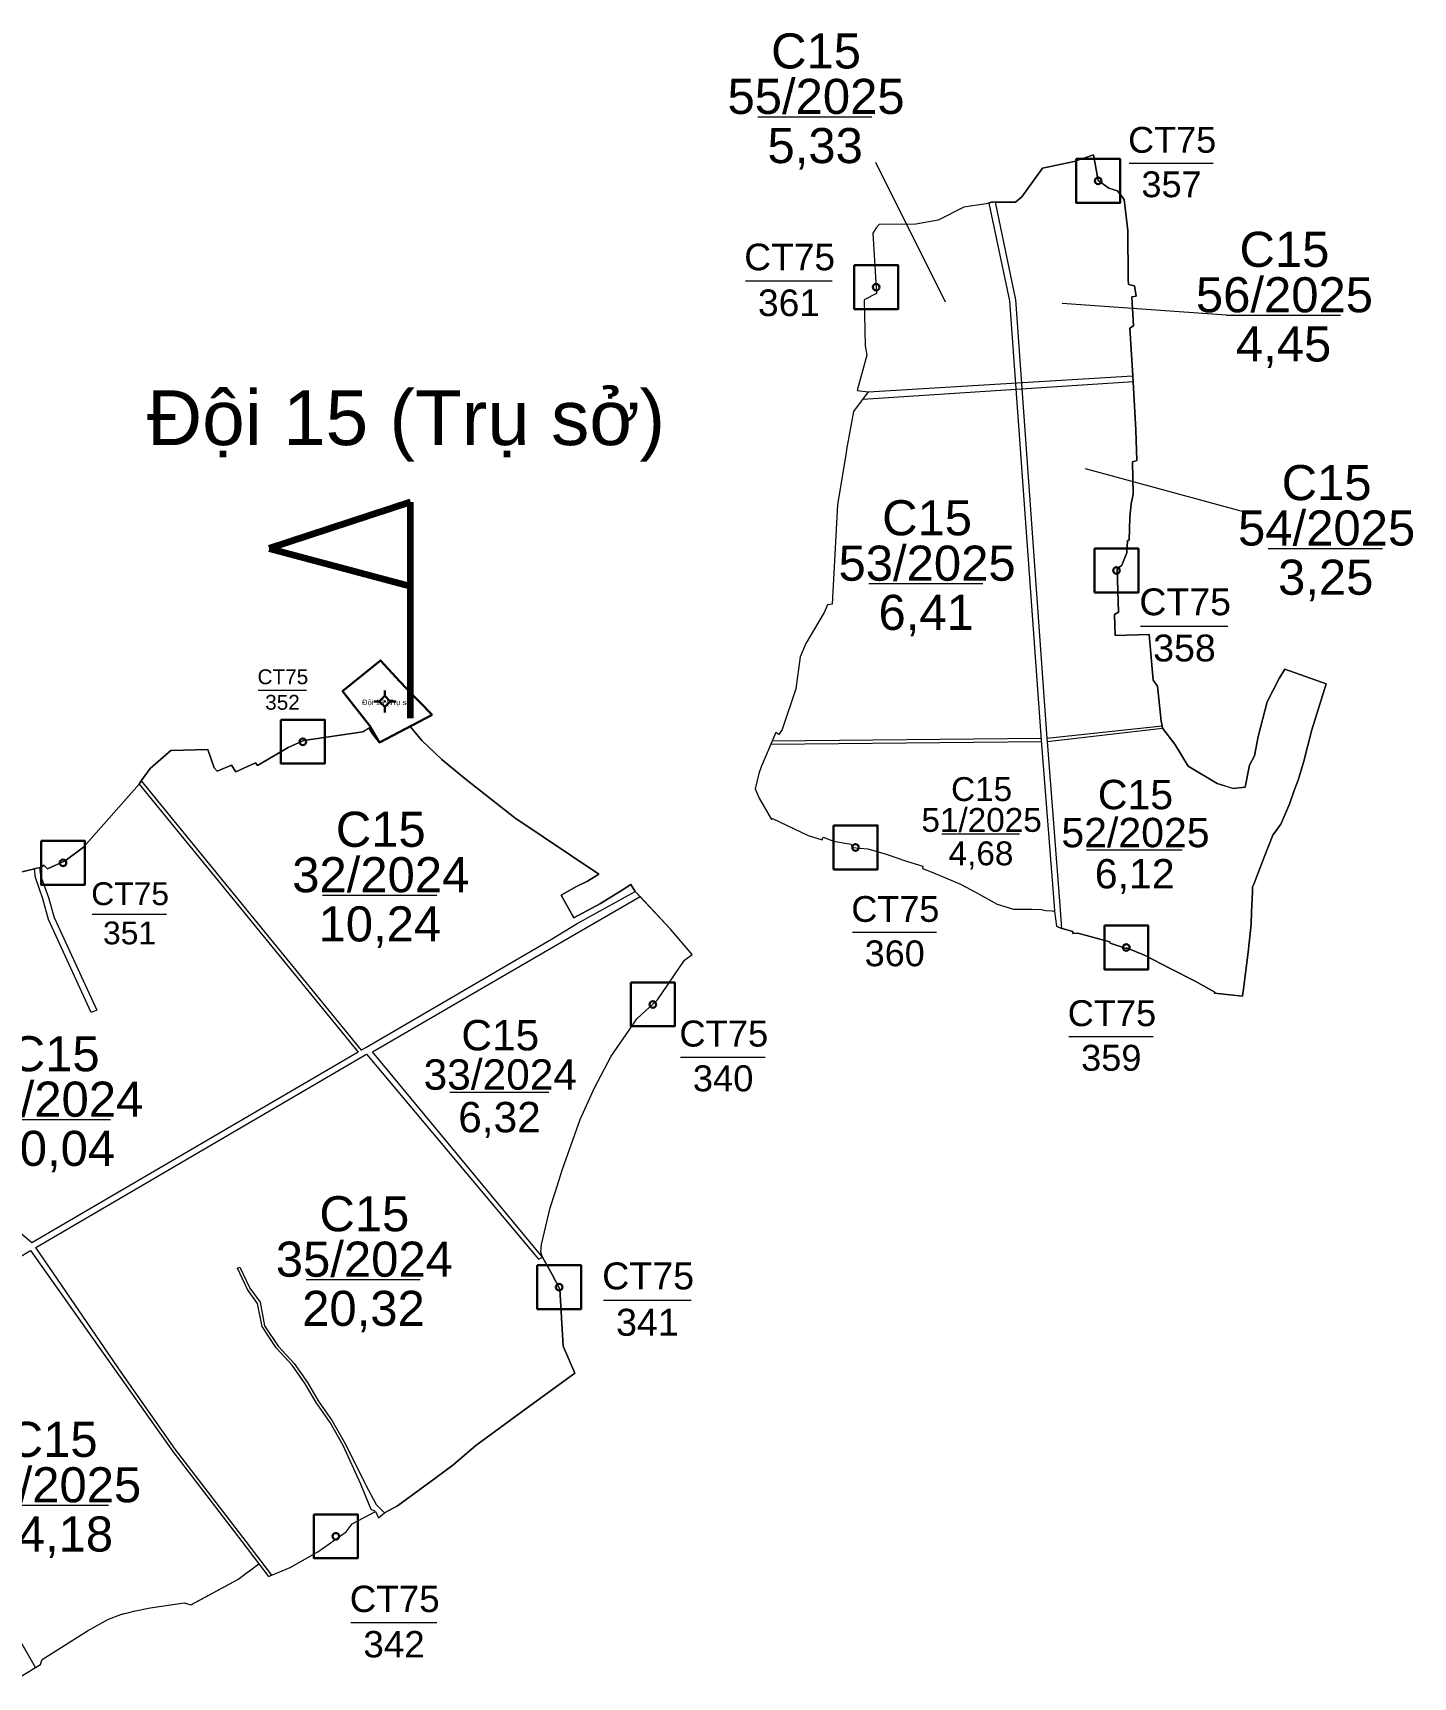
# Model space of a CAD drawing. Header units: metres. Extents: x 417346 to 423194, y 1532618 to 1536698.
# Drawn here: x 421620 to 423194, y 1532846 to 1534720 of the extents above; entities that cross this region are included whole.
import ezdxf
from ezdxf.enums import TextEntityAlignment as Align

# ---------------------------------------------------------------- set-up
doc = ezdxf.new("R2010")
doc.units = ezdxf.units.M
doc.header["$MEASUREMENT"] = 0
doc.linetypes.add('DGN Style 1', pattern=[5.902559, 0.009821, -5.892738])
doc.linetypes.add('DGN Style 2', pattern=[9.82123, 5.892738, -3.928492])
doc.layers.add('RanhFour', color=7, linetype='Continuous', lineweight=0)
doc.layers.add('TruSo', color=1, linetype='Continuous', lineweight=106)
doc.styles.add('Style-Arial', font='arial.ttf')

# ---------------------------------------------------------------- blocks, each defined once
blk = doc.blocks.new('*U0')
at = {"color": 0, "linetype": 'Continuous', "lineweight": -2, "ltscale": 10, "flags": 128}
blk.add_lwpolyline([(-150, 150), (150, 150), (150, -150), (-150, -150), (-150, 150)], close=True, dxfattribs=at)
at = {"color": 0, "linetype": 'Continuous', "lineweight": -2, "ltscale": 10}
blk.add_circle((-0.02828, 0.016065), 22.5, dxfattribs=at)
blk = doc.blocks.new('*U39')
at = {"layer": 'RanhFour', "color": 3, "linetype": 'Continuous', "lineweight": 13}
blk.add_line((-66.520877, -1.660429), (63.750129, -1.660429), dxfattribs=at)
at = {"layer": 'RanhFour', "color": 3, "linetype": 'Continuous', "lineweight": 13, "style": 'Style-Arial'}
blk.add_text('10,24', height=40, dxfattribs=at).set_placement((-1.025137, -54.422685), align=Align.CENTER)
at = {"layer": 'RanhFour', "color": 3, "linetype": 'Continuous', "lineweight": 13, "insert": (-0.000029, 1.089388), "char_height": 40, "attachment_point": 8, "line_spacing_factor": 0.776524, "style": 'Style-Arial'}
blk.add_mtext('C15\\P32/2024', dxfattribs=at)
blk = doc.blocks.new('*U40')
at = {"layer": 'RanhFour', "color": 3, "linetype": 'Continuous', "lineweight": 13}
blk.add_line((-66.520877, -1.660429), (63.750129, -1.660429), dxfattribs=at)
at = {"layer": 'RanhFour', "color": 3, "linetype": 'Continuous', "lineweight": 13, "style": 'Style-Arial'}
blk.add_text('10,04', height=40, dxfattribs=at).set_placement((-1.025137, -54.422685), align=Align.CENTER)
at = {"layer": 'RanhFour', "color": 3, "linetype": 'Continuous', "lineweight": 13, "insert": (-0.000029, 1.089388), "char_height": 40, "attachment_point": 8, "line_spacing_factor": 0.776524, "style": 'Style-Arial'}
blk.add_mtext('C15\\P34/2024', dxfattribs=at)
blk = doc.blocks.new('*U42')
at = {"layer": 'RanhFour', "color": 3, "linetype": 'Continuous', "lineweight": 13}
blk.add_line((-66.520877, -1.660429), (63.750129, -1.660429), dxfattribs=at)
at = {"layer": 'RanhFour', "color": 3, "linetype": 'Continuous', "lineweight": 13, "style": 'Style-Arial'}
blk.add_text('14,18', height=40, dxfattribs=at).set_placement((-1.025137, -54.422685), align=Align.CENTER)
at = {"layer": 'RanhFour', "color": 3, "linetype": 'Continuous', "lineweight": 13, "insert": (-0.000029, 1.089388), "char_height": 40, "attachment_point": 8, "line_spacing_factor": 0.776524, "style": 'Style-Arial'}
blk.add_mtext('C15\\P48/2025', dxfattribs=at)
blk = doc.blocks.new('*U43')
at = {"layer": 'RanhFour', "color": 3, "linetype": 'Continuous', "lineweight": 13}
blk.add_line((-66.520877, -1.660429), (63.750129, -1.660429), dxfattribs=at)
at = {"layer": 'RanhFour', "color": 3, "linetype": 'Continuous', "lineweight": 13, "style": 'Style-Arial'}
blk.add_text('20,32', height=40, dxfattribs=at).set_placement((-1.025137, -54.422685), align=Align.CENTER)
at = {"layer": 'RanhFour', "color": 3, "linetype": 'Continuous', "lineweight": 13, "insert": (-0.000029, 1.089388), "char_height": 40, "attachment_point": 8, "line_spacing_factor": 0.776524, "style": 'Style-Arial'}
blk.add_mtext('C15\\P35/2024', dxfattribs=at)
blk = doc.blocks.new('*U44')
at = {"layer": 'RanhFour', "color": 3, "linetype": 'Continuous', "lineweight": 13}
blk.add_line((-66.520877, -1.660429), (63.750129, -1.660429), dxfattribs=at)
at = {"layer": 'RanhFour', "color": 3, "linetype": 'Continuous', "lineweight": 13, "style": 'Style-Arial'}
blk.add_text('5,33', height=40, dxfattribs=at).set_placement((-1.025137, -54.422685), align=Align.CENTER)
at = {"layer": 'RanhFour', "color": 3, "linetype": 'Continuous', "lineweight": 13, "insert": (-0.000029, 1.089388), "char_height": 40, "attachment_point": 8, "line_spacing_factor": 0.776524, "style": 'Style-Arial'}
blk.add_mtext('C15\\P55/2025', dxfattribs=at)
blk = doc.blocks.new('*U45')
at = {"layer": 'RanhFour', "color": 3, "linetype": 'Continuous', "lineweight": 13}
blk.add_line((-66.520877, -1.660429), (63.750129, -1.660429), dxfattribs=at)
at = {"layer": 'RanhFour', "color": 3, "linetype": 'Continuous', "lineweight": 13, "style": 'Style-Arial'}
blk.add_text('4,45', height=40, dxfattribs=at).set_placement((-1.025137, -54.422685), align=Align.CENTER)
at = {"layer": 'RanhFour', "color": 3, "linetype": 'Continuous', "lineweight": 13, "insert": (-0.000029, 1.089388), "char_height": 40, "attachment_point": 8, "line_spacing_factor": 0.776524, "style": 'Style-Arial'}
blk.add_mtext('C15\\P56/2025', dxfattribs=at)
blk = doc.blocks.new('*U46')
at = {"layer": 'RanhFour', "color": 3, "linetype": 'Continuous', "lineweight": 13}
blk.add_line((-66.520877, -1.660429), (63.750129, -1.660429), dxfattribs=at)
at = {"layer": 'RanhFour', "color": 3, "linetype": 'Continuous', "lineweight": 13, "style": 'Style-Arial'}
blk.add_text('6,41', height=40, dxfattribs=at).set_placement((-1.025137, -54.422685), align=Align.CENTER)
at = {"layer": 'RanhFour', "color": 3, "linetype": 'Continuous', "lineweight": 13, "insert": (-0.000029, 1.089388), "char_height": 40, "attachment_point": 8, "line_spacing_factor": 0.776524, "style": 'Style-Arial'}
blk.add_mtext('C15\\P53/2025', dxfattribs=at)
blk = doc.blocks.new('*U47')
at = {"layer": 'RanhFour', "color": 3, "linetype": 'Continuous', "lineweight": 13}
blk.add_line((-66.520877, -1.660429), (63.750129, -1.660429), dxfattribs=at)
at = {"layer": 'RanhFour', "color": 3, "linetype": 'Continuous', "lineweight": 13, "style": 'Style-Arial'}
blk.add_text('3,25', height=40, dxfattribs=at).set_placement((-1.025137, -54.422685), align=Align.CENTER)
at = {"layer": 'RanhFour', "color": 3, "linetype": 'Continuous', "lineweight": 13, "insert": (-0.000029, 1.089388), "char_height": 40, "attachment_point": 8, "line_spacing_factor": 0.776524, "style": 'Style-Arial'}
blk.add_mtext('C15\\P54/2025', dxfattribs=at)
blk = doc.blocks.new('*U48')
at = {"layer": 'RanhFour', "color": 3, "linetype": 'Continuous', "lineweight": 13}
blk.add_line((-66.520877, -1.660429), (63.750129, -1.660429), dxfattribs=at)
at = {"layer": 'RanhFour', "color": 3, "linetype": 'Continuous', "lineweight": 13, "style": 'Style-Arial'}
blk.add_text('4,68', height=40, dxfattribs=at).set_placement((-1.025137, -54.422685), align=Align.CENTER)
at = {"layer": 'RanhFour', "color": 3, "linetype": 'Continuous', "lineweight": 13, "insert": (-0.000029, 1.089388), "char_height": 40, "attachment_point": 8, "line_spacing_factor": 0.776524, "style": 'Style-Arial'}
blk.add_mtext('C15\\P51/2025', dxfattribs=at)
blk = doc.blocks.new('*U49')
at = {"layer": 'RanhFour', "color": 3, "linetype": 'Continuous', "lineweight": 13}
blk.add_line((-66.520877, -1.660429), (63.750129, -1.660429), dxfattribs=at)
at = {"layer": 'RanhFour', "color": 3, "linetype": 'Continuous', "lineweight": 13, "style": 'Style-Arial'}
blk.add_text('6,12', height=40, dxfattribs=at).set_placement((-1.025137, -54.422685), align=Align.CENTER)
at = {"layer": 'RanhFour', "color": 3, "linetype": 'Continuous', "lineweight": 13, "insert": (-0.000029, 1.089388), "char_height": 40, "attachment_point": 8, "line_spacing_factor": 0.776524, "style": 'Style-Arial'}
blk.add_mtext('C15\\P52/2025', dxfattribs=at)
blk = doc.blocks.new('CENTRD')
at = {"layer": 'RanhFour', "linetype": 'Continuous', "lineweight": 0}
h = blk.add_hatch(color=7, dxfattribs=at)
edge = h.paths.add_edge_path()
edge.add_arc((0, 0), 1.5, 0, 360)
at = {"layer": 'RanhFour', "color": 7, "linetype": 'Continuous', "lineweight": 0}
for p, q in [((-6.25, 0), (-12.5, 0)), ((0, 6.25), (-6.25, 0)), ((-6.25, 0), (0, -6.25)), ((0, 12.5), (0, 6.25)), ((6.25, 0), (0, 6.25)), ((0, -6.25), (6.25, 0)), ((12.5, 0), (6.25, 0)), ((0, -6.25), (0, -12.5))]:
    blk.add_line(p, q, dxfattribs=at)
blk = doc.blocks.new('CENTRD_1')
at = {"layer": 'RanhFour', "linetype": 'Continuous', "lineweight": 30}
h = blk.add_hatch(color=5, dxfattribs=at)
edge = h.paths.add_edge_path()
edge.add_arc((0, 0), 1.5, 0, 360)
at = {"layer": 'RanhFour', "color": 5, "linetype": 'Continuous', "lineweight": 30}
for p, q in [((-6.25, 0), (-12.5, 0)), ((0, 6.25), (-6.25, 0)), ((-6.25, 0), (0, -6.25)), ((0, 12.5), (0, 6.25)), ((6.25, 0), (0, 6.25)), ((0, -6.25), (6.25, 0)), ((12.5, 0), (6.25, 0)), ((0, -6.25), (0, -12.5))]:
    blk.add_line(p, q, dxfattribs=at)
blk = doc.blocks.new('*U54')
at = {"layer": 'TruSo', "color": 1, "linetype": 'Continuous', "lineweight": 106}
for p, q in [((80.501313, 123.087532), (-80.501268, 70.243642)), ((80.501313, -123.087664), (80.501313, 123.087532)), ((-80.501268, 70.243642), (80.501094, 27.367806))]:
    blk.add_line(p, q, dxfattribs=at)
blk = doc.blocks.new('*U53')
at = {"layer": 'TruSo', "color": 1, "linetype": 'Continuous', "lineweight": 106}
blk.add_blockref('*U54', (-75.311655, -79.483447), dxfattribs=at)
at = {"layer": 'RanhFour', "color": 7, "linetype": 'Continuous', "lineweight": 0, "style": 'Style-Arial'}
blk.add_text('Đội 15 (Trụ sở)', height=62.5, dxfattribs=at).set_placement((0.000082, 140.071497), align=Align.MIDDLE_CENTER)
blk = doc.blocks.new('*U77')
at = {"layer": 'RanhFour', "color": 3, "linetype": 'Continuous', "lineweight": 13}
blk.add_line((-66.520877, -1.660429), (63.750129, -1.660429), dxfattribs=at)
at = {"layer": 'RanhFour', "color": 3, "linetype": 'Continuous', "lineweight": 13, "style": 'Style-Arial'}
for s, p in [('CT75', (-0.000029, 14.422722)), ('351', (-1.025137, -54.422685))]:
    blk.add_text(s, height=40, dxfattribs=at).set_placement(p, align=Align.CENTER)
blk = doc.blocks.new('*U78')
at = {"layer": 'RanhFour', "color": 3, "linetype": 'Continuous', "lineweight": 13}
blk.add_line((-66.520877, -1.660429), (63.750129, -1.660429), dxfattribs=at)
at = {"layer": 'RanhFour', "color": 3, "linetype": 'Continuous', "lineweight": 13, "style": 'Style-Arial'}
for s, p in [('CT75', (-0.000029, 14.422722)), ('352', (-1.025137, -54.422685))]:
    blk.add_text(s, height=40, dxfattribs=at).set_placement(p, align=Align.CENTER)
blk = doc.blocks.new('*U81')
at = {"layer": 'RanhFour', "color": 3, "linetype": 'Continuous', "lineweight": 13}
blk.add_line((-66.520877, -1.660429), (63.750129, -1.660429), dxfattribs=at)
at = {"layer": 'RanhFour', "color": 3, "linetype": 'Continuous', "lineweight": 13, "style": 'Style-Arial'}
for s, p in [('CT75', (-0.000029, 14.422722)), ('342', (-1.025137, -54.422685))]:
    blk.add_text(s, height=40, dxfattribs=at).set_placement(p, align=Align.CENTER)
blk = doc.blocks.new('*U82')
at = {"layer": 'RanhFour', "color": 3, "linetype": 'Continuous', "lineweight": 13}
blk.add_line((-66.520877, -1.660429), (63.750129, -1.660429), dxfattribs=at)
at = {"layer": 'RanhFour', "color": 3, "linetype": 'Continuous', "lineweight": 13, "style": 'Style-Arial'}
for s, p in [('CT75', (-0.000029, 14.422722)), ('341', (-1.025137, -54.422685))]:
    blk.add_text(s, height=40, dxfattribs=at).set_placement(p, align=Align.CENTER)
blk = doc.blocks.new('*U83')
at = {"layer": 'RanhFour', "color": 3, "linetype": 'Continuous', "lineweight": 13}
blk.add_line((-66.520877, -1.660429), (63.750129, -1.660429), dxfattribs=at)
at = {"layer": 'RanhFour', "color": 3, "linetype": 'Continuous', "lineweight": 13, "style": 'Style-Arial'}
for s, p in [('CT75', (-0.000029, 14.422722)), ('340', (-1.025137, -54.422685))]:
    blk.add_text(s, height=40, dxfattribs=at).set_placement(p, align=Align.CENTER)
blk = doc.blocks.new('*U84')
at = {"layer": 'RanhFour', "color": 3, "linetype": 'Continuous', "lineweight": 13}
blk.add_line((-66.520877, -1.660429), (63.750129, -1.660429), dxfattribs=at)
at = {"layer": 'RanhFour', "color": 3, "linetype": 'Continuous', "lineweight": 13, "style": 'Style-Arial'}
for s, p in [('CT75', (-0.000029, 14.422722)), ('360', (-1.025137, -54.422685))]:
    blk.add_text(s, height=40, dxfattribs=at).set_placement(p, align=Align.CENTER)
blk = doc.blocks.new('*U85')
at = {"layer": 'RanhFour', "color": 3, "linetype": 'Continuous', "lineweight": 13}
blk.add_line((-66.520877, -1.660429), (63.750129, -1.660429), dxfattribs=at)
at = {"layer": 'RanhFour', "color": 3, "linetype": 'Continuous', "lineweight": 13, "style": 'Style-Arial'}
for s, p in [('CT75', (-0.000029, 14.422722)), ('361', (-1.025137, -54.422685))]:
    blk.add_text(s, height=40, dxfattribs=at).set_placement(p, align=Align.CENTER)
blk = doc.blocks.new('*U86')
at = {"layer": 'RanhFour', "color": 3, "linetype": 'Continuous', "lineweight": 13}
blk.add_line((-66.520877, -1.660429), (63.750129, -1.660429), dxfattribs=at)
at = {"layer": 'RanhFour', "color": 3, "linetype": 'Continuous', "lineweight": 13, "style": 'Style-Arial'}
for s, p in [('CT75', (-0.000029, 14.422722)), ('357', (-1.025137, -54.422685))]:
    blk.add_text(s, height=40, dxfattribs=at).set_placement(p, align=Align.CENTER)
blk = doc.blocks.new('*U87')
at = {"layer": 'RanhFour', "color": 3, "linetype": 'Continuous', "lineweight": 13}
blk.add_line((-66.520877, -1.660429), (63.750129, -1.660429), dxfattribs=at)
at = {"layer": 'RanhFour', "color": 3, "linetype": 'Continuous', "lineweight": 13, "style": 'Style-Arial'}
for s, p in [('CT75', (-0.000029, 14.422722)), ('358', (-1.025137, -54.422685))]:
    blk.add_text(s, height=40, dxfattribs=at).set_placement(p, align=Align.CENTER)
blk = doc.blocks.new('*U88')
at = {"layer": 'RanhFour', "color": 3, "linetype": 'Continuous', "lineweight": 13}
blk.add_line((-66.520877, -1.660429), (63.750129, -1.660429), dxfattribs=at)
at = {"layer": 'RanhFour', "color": 3, "linetype": 'Continuous', "lineweight": 13, "style": 'Style-Arial'}
for s, p in [('CT75', (-0.000029, 14.422722)), ('359', (-1.025137, -54.422685))]:
    blk.add_text(s, height=40, dxfattribs=at).set_placement(p, align=Align.CENTER)
blk = doc.blocks.new('*U90')
at = {"layer": 'RanhFour', "color": 3, "linetype": 'Continuous', "lineweight": 13}
blk.add_line((-66.520877, -1.660429), (63.750129, -1.660429), dxfattribs=at)
at = {"layer": 'RanhFour', "color": 3, "linetype": 'Continuous', "lineweight": 13, "style": 'Style-Arial'}
blk.add_text('6,32', height=40, dxfattribs=at).set_placement((-1.025137, -54.422685), align=Align.CENTER)
at = {"layer": 'RanhFour', "color": 3, "linetype": 'Continuous', "lineweight": 13, "insert": (-0.000029, 1.089388), "char_height": 40, "attachment_point": 8, "line_spacing_factor": 0.776524, "style": 'Style-Arial'}
blk.add_mtext('C15\\P33/2024', dxfattribs=at)

msp = doc.modelspace()

# ---------------------------------------------------------------- linework, layer by layer
at = {"layer": 'RanhFour', "color": 7, "linetype": 'Continuous', "lineweight": 0}
for p, q in [((422581.122298, 1534572.4683), (422660.623846, 1534413.457904)), ((422980.921455, 1534398.042864), (422793.905853, 1534411.453571)), ((422566.535376, 1534302.422287), (422875.202358, 1534322.321473)), ((422572.57, 1534310.62), (422874.74, 1534328.97)), ((423006.355368, 1534172.269865), (422820.629062, 1534223.046295)), ((422770.302759, 1533911.660556), (422461.62115, 1533908.788739)), ((422769.910653, 1533915.631275), (422463.121308, 1533912.32439))]:
    msp.add_line(p, q, dxfattribs=at)
at = {"layer": 'RanhFour', "color": 3, "linetype": 'Continuous', "lineweight": 0}
for p, q in [((422776.3874, 1533916.0356), (422907.8793, 1533929.8064)), ((422776.6812, 1533912.0689), (422908.306, 1533927.38)), ((422907.8793, 1533929.8064), (422908.306, 1533927.38)), ((422776.6812, 1533912.0689), (422791.389, 1533725.157)), ((421741.316, 1533863.587), (421743.869, 1533867.149)), ((422988.0862, 1533858.7582), (422988.4591, 1533858.644)), ((421621.8938, 1533766.857), (421627.9238, 1533768.2939)), ((422791.389, 1533725.157), (422793.2874, 1533699.0461)), ((421618.5418, 1532853.6503), (421623.2536, 1532856.4448))]:
    msp.add_line(p, q, dxfattribs=at)
at = {"layer": 'RanhFour', "color": 3, "linetype": 'DGN Style 2', "lineweight": 0}
for p, q in [((422776.3874, 1533916.0356), (422776.6812, 1533912.0689)), ((422307.151, 1533741.264), (422312.6559, 1533735.3507))]:
    msp.add_line(p, q, dxfattribs=at)
at = {"layer": 'RanhFour', "color": 3, "linetype": 'DGN Style 1', "lineweight": 0}
msp.add_line((422785.048, 1533718.805), (422791.389, 1533725.157), dxfattribs=at)
at = {"layer": 'RanhFour', "color": 3, "linetype": 'Continuous', "lineweight": 13, "flags": 128}
for points in [[(423095.189, 1533977.658), (423048, 1533994.41), (423041.2709, 1533983.9062), (423027.853, 1533957.453), (423017.515, 1533917.747), (423013.404, 1533895.771), (423007.778, 1533885.192), (423002.643, 1533859.893), (422988.4591, 1533858.644), (422970.722, 1533864.076), (422937.701, 1533883.8), (422922.364, 1533908.863), (422908.306, 1533927.38), (422907.8793, 1533929.8064), (422906.924, 1533935.238), (422902.642, 1533975.15), (422897.89, 1533982.147), (422893.02, 1534034.17), (422854.44, 1534033.04), (422853.61, 1534056.98), (422858.04, 1534059.53), (422856.65, 1534108.59), (422861.85, 1534112.92), (422867.88, 1534126.99), (422868.61, 1534141.17), (422870.42, 1534141.48), (422871.3, 1534167.46), (422872.66, 1534183.04), (422874.98, 1534194.07), (422874.15, 1534230.77), (422879.28, 1534232.26), (422878.12, 1534266.91), (422874.74, 1534328.97), (422870.99, 1534383.4), (422875.43, 1534385.748), (422873.453, 1534418.906), (422878.178, 1534419.611), (422876.511, 1534431.679), (422869.6085, 1534433.133), (422869.09, 1534439.65), (422868.91, 1534494.51), (422864.74, 1534530.1), (422857.09, 1534539.88), (422847.01, 1534542.84), (422835.14, 1534551.76), (422829.71, 1534580.96), (422807.497, 1534573.339), (422771.621, 1534565.739), (422748.02, 1534532.975), (422740.86, 1534526.935), (422717.506, 1534526.89), (422713.09, 1534526.76), (422711.95, 1534526.45), (422707.27, 1534525.19), (422681.9, 1534521.299), (422652.615, 1534506.523), (422626.988, 1534501.701), (422585.129, 1534501.639), (422581.733, 1534497.722), (422578.167, 1534491.535), (422582.307662, 1534422.848066), (422568.352, 1534415.473), (422569.218, 1534363.066), (422571.133, 1534352.425), (422560.2649, 1534312.1552), (422572.57, 1534310.62), (422556.01, 1534288.4), (422548.19, 1534245.1), (422547.5656, 1534241.2699), (422537.9221, 1534182.12), (422531.815, 1534068.614), (422526.475, 1534067.697), (422522.61, 1534059.26), (422501.65, 1534023.83), (422495.15, 1534008.69), (422490.33, 1533972.25), (422474.7, 1533925.71), (422470.81, 1533920.04), (422467.29, 1533922.29), (422466.38, 1533919.54), (422450.8, 1533883.38), (422448.02, 1533875.52), (422444.02, 1533858.02), (422448.26, 1533847.35), (422462.63, 1533823.22), (422463.683, 1533824.349), (422504.387, 1533804.968), (422520.296, 1533800.149), (422521.432, 1533802.888), (422533.386, 1533798.354), (422553.506, 1533794.902), (422554.77, 1533791.38), (422572.45, 1533789.84), (422593.31, 1533783.8), (422616.399, 1533775.502), (422635.026, 1533770.003), (422634.54, 1533767.44), (422646.53, 1533762.56), (422677.861, 1533749.304), (422695.78, 1533740.02), (422719.76, 1533726.46), (422738.57, 1533720.99), (422759.53, 1533721.08), (422769.94, 1533720.69), (422775.29, 1533719.57), (422782.66, 1533719.04), (422785.04, 1533718.15), (422787.59, 1533701.4), (422793.98, 1533698.76), (422806.03, 1533695.67), (422806.09, 1533693.31), (422811.8, 1533693.7), (422848.45, 1533683.88), (422848.83, 1533682.03), (422866.99, 1533675.99), (422867.222, 1533676.934), (422887.7391, 1533668.5859), (422917.1386, 1533653.4792), (422945.7702, 1533638.767), (422968.05, 1533626.26), (422967.54, 1533625.04), (422999.6525, 1533621.8998), (423000, 1533625.35), (423000.18, 1533627.14), (423005.98, 1533672.03), (423009.42, 1533703.79), (423009.96, 1533717.73), (423011.15, 1533740.45), (423010.83, 1533746.28), (423012.36, 1533749.62), (423024.34, 1533780.25), (423034.2, 1533805.28), (423043.35, 1533818.02), (423048.45, 1533829.24), (423053.75, 1533841.67), (423058.61, 1533856.3), (423062.98, 1533867.98), (423069.71, 1533889.53), (423078.78, 1533925.45), (423095.189, 1533977.658)], [(422372.09, 1533669.45), (422347.211, 1533698.232), (422307.151, 1533741.264), (422302.0363, 1533748.8797), (422293.1668, 1533743.4544), (422267.686, 1533727.552), (422237.274, 1533711.093), (422222.767, 1533737.071), (422240.021, 1533746.831), (422252.62, 1533753.01), (422265.633, 1533760.726), (422169.979, 1533825.144), (422114.618, 1533868.39), (422095.519, 1533883.82), (422086.444, 1533891.581), (422063.697, 1533913.383), (422050.395, 1533929.126), (422015.693, 1533910.835), (422005.473, 1533928.286), (421996.427, 1533923.233), (421929.248, 1533913.046), (421927.209, 1533912.411), (421911.389, 1533905.273), (421876.353, 1533884.744), (421873.924, 1533887.924), (421851.838, 1533877.38), (421846.579, 1533885.172), (421830.186, 1533878.422), (421826.801, 1533881.959), (421819.668, 1533902.886), (421777.416, 1533901.799), (421754.029, 1533881.452), (421743.869, 1533867.149), (421741.316, 1533863.587), (421677.974, 1533791.751), (421657.161, 1533775.923), (421636.98, 1533766.8), (421632.63, 1533770.99), (421629.88, 1533768.76), (421602.98, 1533762.35)], [(421604.8, 1532845.5), (421628.86, 1532859.77), (421630.64, 1532865.5), (421682.642, 1532898.331), (421706.45, 1532911.53), (421720.5, 1532916.92), (421735.19, 1532920.66), (421754.1, 1532924.6), (421792.86, 1532930), (421800.35, 1532928.04), (421854.1, 1532956.59), (421877.9, 1532974.49), (421888.807, 1532960.124), (421913.573, 1532970.519), (421945.124, 1532988.493), (421977.29, 1533011.01), (421984.19, 1533020.19), (422010.98, 1533034.31), (422014.33, 1533026.9), (422021.208, 1533032.954), (422035.871, 1533040.591), (422071.452, 1533066.629), (422099.253, 1533087.22), (422125.444, 1533109.679), (422182.48, 1533151.19), (422238.07, 1533192.16), (422224.92, 1533222.64), (422221.32, 1533287.71), (422212.55, 1533304.66), (422201.3, 1533324.348), (422199.59, 1533329.999), (422200.06, 1533338.741), (422210.138, 1533380.654), (422215.76, 1533397.893), (422224.212, 1533424.457), (422244.14, 1533481.185), (422260.69, 1533517.09), (422279.81, 1533553.53), (422300.381, 1533583.107), (422308.754, 1533595.761), (422332.562, 1533617.526), (422363.177, 1533662.713), (422372.09, 1533669.45)]]:
    msp.add_lwpolyline(points, dxfattribs=at)
at = {"layer": 'RanhFour', "color": 3, "linetype": 'Continuous', "lineweight": 0, "flags": 128}
for points in [[(422717.506, 1534526.89), (422740.86, 1534526.935), (422748.02, 1534532.975), (422771.621, 1534565.739), (422807.497, 1534573.339), (422829.71, 1534580.96), (422835.14, 1534551.76), (422847.01, 1534542.84), (422857.09, 1534539.88), (422864.74, 1534530.1), (422868.91, 1534494.51), (422869.09, 1534439.65), (422869.6085, 1534433.133), (422876.511, 1534431.679), (422878.178, 1534419.611), (422873.453, 1534418.906), (422875.43, 1534385.748), (422870.99, 1534383.4), (422874.74, 1534328.97), (422878.12, 1534266.91), (422879.28, 1534232.26), (422874.15, 1534230.77), (422874.98, 1534194.07), (422872.66, 1534183.04), (422871.3, 1534167.46), (422870.42, 1534141.48), (422868.61, 1534141.17), (422867.88, 1534126.99), (422861.85, 1534112.92), (422856.65, 1534108.59), (422858.04, 1534059.53), (422853.61, 1534056.98), (422854.44, 1534033.04), (422893.02, 1534034.17), (422897.89, 1533982.147), (422902.642, 1533975.15), (422906.924, 1533935.238), (422907.8793, 1533929.8064)], [(422717.506, 1534526.89), (422713.09, 1534526.76), (422711.95, 1534526.45), (422707.27, 1534525.19), (422681.9, 1534521.299), (422652.615, 1534506.523), (422626.988, 1534501.701), (422585.129, 1534501.639), (422581.733, 1534497.722), (422578.167, 1534491.535), (422582.307662, 1534422.848066), (422568.352, 1534415.473), (422569.218, 1534363.066), (422571.133, 1534352.425), (422560.2649, 1534312.1552), (422572.57, 1534310.62), (422556.01, 1534288.4), (422548.19, 1534245.1), (422547.5656, 1534241.2699), (422537.9221, 1534182.12), (422531.815, 1534068.614), (422526.475, 1534067.697), (422522.61, 1534059.26), (422501.65, 1534023.83), (422495.15, 1534008.69), (422490.33, 1533972.25), (422474.7, 1533925.71), (422470.81, 1533920.04), (422467.29, 1533922.29), (422466.38, 1533919.54), (422450.8, 1533883.38), (422448.02, 1533875.52), (422444.02, 1533858.02), (422448.26, 1533847.35), (422462.63, 1533823.22), (422463.683, 1533824.349), (422504.387, 1533804.968), (422520.296, 1533800.149), (422521.432, 1533802.888), (422533.386, 1533798.354), (422553.506, 1533794.902), (422554.77, 1533791.38), (422572.45, 1533789.84), (422593.31, 1533783.8), (422616.399, 1533775.502), (422635.026, 1533770.003), (422634.54, 1533767.44), (422646.53, 1533762.56), (422677.861, 1533749.304), (422695.78, 1533740.02), (422719.76, 1533726.46), (422738.57, 1533720.99), (422759.53, 1533721.08), (422769.94, 1533720.69), (422775.29, 1533719.57), (422782.66, 1533719.04), (422785.04, 1533718.15), (422787.59, 1533701.4), (422793.2874, 1533699.0461)], [(422717.506, 1534526.89), (422710.2389, 1534525.7489), (422733.916, 1534414.305), (422770.0586, 1533913.6269), (422784.732, 1533724.904), (422785.048, 1533718.805)], [(422717.506, 1534526.89), (422740.867, 1534415.707), (422776.3874, 1533916.0356)], [(422988.4591, 1533858.644), (423002.643, 1533859.893), (423007.778, 1533885.192), (423013.404, 1533895.771), (423017.515, 1533917.747), (423027.853, 1533957.453), (423041.2709, 1533983.9062), (423048, 1533994.41), (423095.189, 1533977.658), (423078.78, 1533925.45), (423069.71, 1533889.53), (423062.98, 1533867.98), (423058.61, 1533856.3), (423053.75, 1533841.67), (423048.45, 1533829.24), (423043.35, 1533818.02), (423034.2, 1533805.28), (423024.34, 1533780.25), (423012.36, 1533749.62), (423010.83, 1533746.28), (423011.15, 1533740.45), (423009.96, 1533717.73), (423009.42, 1533703.79), (423005.98, 1533672.03), (423000.18, 1533627.14), (423000, 1533625.35), (422999.6525, 1533621.8998), (422967.54, 1533625.04), (422968.05, 1533626.26), (422945.7702, 1533638.767), (422917.1386, 1533653.4792), (422887.7391, 1533668.5859), (422867.222, 1533676.934), (422866.99, 1533675.99), (422848.83, 1533682.03), (422848.45, 1533683.88), (422811.8, 1533693.7), (422806.09, 1533693.31), (422806.03, 1533695.67), (422793.98, 1533698.76), (422793.2874, 1533699.0461)], [(421743.869, 1533867.149), (421754.029, 1533881.452), (421777.416, 1533901.799), (421819.668, 1533902.886), (421826.801, 1533881.959), (421830.186, 1533878.422), (421846.579, 1533885.172), (421851.838, 1533877.38), (421873.924, 1533887.924), (421876.353, 1533884.744), (421911.389, 1533905.273), (421927.209, 1533912.411), (421929.248, 1533913.046), (421996.427, 1533923.233), (422000, 1533925.2288), (422005.473, 1533928.286), (422015.693, 1533910.835), (422050.395, 1533929.126), (422063.697, 1533913.383), (422086.444, 1533891.581), (422095.519, 1533883.82), (422114.618, 1533868.39), (422169.979, 1533825.144), (422265.633, 1533760.726), (422252.62, 1533753.01), (422240.021, 1533746.831), (422222.767, 1533737.071), (422237.274, 1533711.093), (422267.686, 1533727.552), (422293.1668, 1533743.4544), (422302.0363, 1533748.8797), (422307.151, 1533741.264)], [(422908.306, 1533927.38), (422922.364, 1533908.863), (422937.701, 1533883.8), (422970.722, 1533864.076), (422988.0862, 1533858.7582)], [(421741.316, 1533863.587), (421990.974, 1533558.017), (421619.0283, 1533340.6212), (421337.131, 1533579.633), (421381.1529, 1533608.1602), (421454.5554, 1533720.4897), (421518.453, 1533778.462), (421540.74, 1533800.254)], [(421627.9238, 1533768.2939), (421629.88, 1533768.76), (421632.63, 1533770.99), (421636.98, 1533766.8), (421657.161, 1533775.923), (421677.974, 1533791.751), (421741.316, 1533863.587)], [(421743.869, 1533867.149), (421994.725, 1533560.119), (422000, 1533563.1982), (422211.544, 1533686.684), (422240.934, 1533704.764), (422307.151, 1533741.264)], [(421540.74, 1533800.254), (421546.604, 1533795.527), (421565.738, 1533769.045), (421579.7, 1533755.51), (421602.98, 1533762.35), (421621.8938, 1533766.857)], [(421627.9238, 1533768.2939), (421628.806, 1533759.41), (421638.118, 1533734.366), (421644.534, 1533711.485), (421692.964, 1533605.847), (421686.609, 1533603.06), (421637.8807, 1533709.1505), (421631.5806, 1533732.6696), (421623.1572, 1533757.1282), (421621.8938, 1533766.857)], [(422201.3, 1533324.348), (422007.533, 1533558.486), (422216.089, 1533679.6), (422312.6559, 1533735.3507)], [(422201.3, 1533324.348), (422199.59, 1533329.999), (422200.06, 1533338.741), (422210.138, 1533380.654), (422215.76, 1533397.893), (422224.212, 1533424.457), (422244.14, 1533481.185), (422260.69, 1533517.09), (422279.81, 1533553.53), (422300.381, 1533583.107), (422308.754, 1533595.761), (422332.562, 1533617.526), (422363.177, 1533662.713), (422372.09, 1533669.45), (422347.211, 1533698.232), (422312.6559, 1533735.3507)], [(421892.699757, 1532961.757902), (421863.367, 1533000), (421782.527, 1533105.394), (421721.645, 1533192.164), (421623.6673, 1533335.2245), (422000, 1533555.1764), (422000.723, 1533555.599), (422196.881, 1533321.923), (422201.3, 1533324.348)], [(421623.2536, 1532856.4448), (421540.8331, 1533000), (421418.6634, 1533212.7878), (421617.6668, 1533331.6817), (421717.746, 1533190.009), (421779.867, 1533102.761), (421858.3514, 1533000), (421877.8586, 1532974.4589)], [(422010.98, 1533034.31), (422005.895, 1533036.54), (422000, 1533051.3063), (421994.324, 1533065.524), (421973.919, 1533109.654), (421959.115, 1533135.922), (421943.193, 1533158.723), (421930.817, 1533179.658), (421915.785, 1533200.954), (421897.689, 1533220.743), (421881.519, 1533245.24), (421876.509, 1533271.598), (421864.981, 1533287.277), (421853.478, 1533311.711), (421856.1923, 1533312.9888), (421867.5709, 1533288.8189), (421879.3291, 1533272.8268), (421884.4662, 1533245.8002), (421899.9029, 1533222.7675), (421918.1267, 1533202.8387), (421933.3378, 1533181.289), (421945.7177, 1533160.3475), (421961.6575, 1533137.521), (421976.5915, 1533111.0222), (421998.417, 1533067.3285), (422000, 1533064.3676), (422011.7085, 1533042.4672), (422021.208, 1533032.954)], [(422201.3, 1533324.348), (422212.55, 1533304.66), (422221.32, 1533287.71), (422224.92, 1533222.64), (422238.07, 1533192.16), (422182.48, 1533151.19), (422125.444, 1533109.679), (422099.253, 1533087.22), (422071.452, 1533066.629), (422035.871, 1533040.591), (422021.208, 1533032.954)], [(421888.807, 1532960.124), (421913.573, 1532970.519), (421945.124, 1532988.493), (421977.29, 1533011.01), (421984.19, 1533020.19), (422010.98, 1533034.31)], [(422010.98, 1533034.31), (422014.33, 1533026.9), (422021.208, 1533032.954)], [(421623.2536, 1532856.4448), (421628.86, 1532859.77), (421630.3958, 1532864.7138), (421630.64, 1532865.5), (421682.642, 1532898.331), (421706.45, 1532911.53), (421720.5, 1532916.92), (421721.1432, 1532917.0838), (421729.6593, 1532919.2519), (421735.19, 1532920.66), (421754.1, 1532924.6), (421790.3579, 1532929.6514), (421792.86, 1532930), (421800.35, 1532928.04), (421807.4931, 1532931.8341), (421854.1, 1532956.59), (421877.8586, 1532974.4589)], [(421877.8586, 1532974.4589), (421877.9, 1532974.49), (421888.807, 1532960.124)]]:
    msp.add_lwpolyline(points, dxfattribs=at)
at = {"layer": 'RanhFour', "color": 1, "linetype": 'Continuous', "lineweight": 30, "flags": 128}
msp.add_lwpolyline([(422075.38, 1533942.45), (422015.62, 1533910.97), (422007.33, 1533921.25), (422004.16, 1533927.32), (422005.45, 1533928.32), (421973.39, 1533969.58), (422016.82, 1534004.54), (422038.63, 1533980.42), (422046.6, 1533971.98), (422075.38, 1533942.45)], dxfattribs=at)
at = {"layer": 'RanhFour', "color": 5, "linetype": 'Continuous', "lineweight": 30, "flags": 128}
msp.add_lwpolyline([(422075.38, 1533942.45), (422015.62, 1533910.97), (422007.33, 1533921.25), (422004.16, 1533927.32), (422005.45, 1533928.32), (421973.39, 1533969.58), (422016.82, 1534004.54), (422038.63, 1533980.42), (422046.6, 1533971.98), (422075.38, 1533942.45)], dxfattribs=at)
at = {"layer": 'RanhFour', "color": 7, "linetype": 'Continuous', "lineweight": 0}
msp.add_point((422485.252784, 1534653.30972), dxfattribs=at)

# ---------------------------------------------------------------- block references
at = {"layer": 'RanhFour', "color": 3, "linetype": 'Continuous', "lineweight": 13}
for name, p in [('*U44', (422513.312183, 1534625.858836)), ('*U45', (423047.442332, 1534399.703293)), ('*U47', (423095.544109, 1534133.795151)), ('*U46', (422639.913388, 1534093.708497)), ('*U39', (422016.934232, 1533738.594239)), ('*U40', (421645.14758, 1533482.707761)), ('*U43', (421998.227985, 1533300.313483)), ('*U42', (421642.809299, 1533043.090783))]:
    msp.add_blockref(name, p, dxfattribs=at)
for name, p, xscale, yscale, zscale in [('*U86', (422919.428271, 1534572.607874), 0.735973, 0.735973, 0.735973), ('*U85', (422483.206849, 1534438.327429), 0.758323, 0.758323, 0.758323), ('*U87', (422934.202725, 1534044.99003), 0.764664, 0.764664, 0.764664), ('*U78', (421905.301346, 1533971.306224), 0.423156, 0.423156, 0.423156), ('*U48', (422702.104544, 1533807.960397), 0.679423, 0.679423, 0.679423), ('*U49', (422877.553075, 1533790.164059), 0.837046, 0.837046, 0.837046), ('*U77', (421731.108905, 1533716.20705), 0.649503, 0.649503, 0.649503), ('*U84', (422603.741345, 1533695.882698), 0.73469, 0.73469, 0.73469), ('*U88', (422850.719669, 1533576.94814), 0.738523, 0.738523, 0.738523), ('*U90', (422153.222003, 1533513.705447), 0.865846, 0.865846, 0.865846), ('*U83', (422408.102951, 1533553.620906), 0.74157, 0.74157, 0.74157), ('*U82', (422321.802291, 1533276.426926), 0.767597, 0.767597, 0.767597), ('*U81', (422032.856906, 1532908.857041), 0.750599, 0.750599, 0.750599)]:
    msp.add_blockref(name, p, dxfattribs=dict(at, xscale=xscale, yscale=yscale, zscale=zscale))
at = {"layer": 'RanhFour', "color": 3, "linetype": 'Continuous', "lineweight": 30, "ltscale": 1.666667, "xscale": 0.166667, "yscale": 0.166667, "zscale": 0.166667}
for p in [(422835.058713, 1534551.145323), (422581.958, 1534429.978), (422855.959, 1534107.028), (421928.003, 1533911.828), (422558.384713, 1533791.337323), (421654.602, 1533773.717), (422867.122, 1533677.209), (422327.186, 1533612.379), (422220.29, 1533289.986), (421965.717, 1533006.02)]:
    msp.add_blockref('*U0', p, dxfattribs=at)
at = {"layer": 'RanhFour', "color": 7, "linetype": 'Continuous', "lineweight": 0}
msp.add_blockref('CENTRD', (422021.52, 1533957.76), dxfattribs=at)
at = {"layer": 'RanhFour', "color": 5, "linetype": 'Continuous', "lineweight": 30}
msp.add_blockref('CENTRD_1', (422021.52, 1533957.76), dxfattribs=at)
at = {"layer": 'TruSo', "color": 1, "linetype": 'Continuous', "lineweight": 106}
msp.add_blockref('*U53', (422045.671974, 1534141.158773), dxfattribs=at)

# ---------------------------------------------------------------- texts
at = {"layer": 'RanhFour', "color": 7, "linetype": 'Continuous', "lineweight": 13, "style": 'Style-Arial'}
msp.add_text('Đội 15 (Trụ sở)', height=6.25, dxfattribs=at).set_placement((421995.558598, 1533953.579384))

doc.saveas('drawing.dxf')
